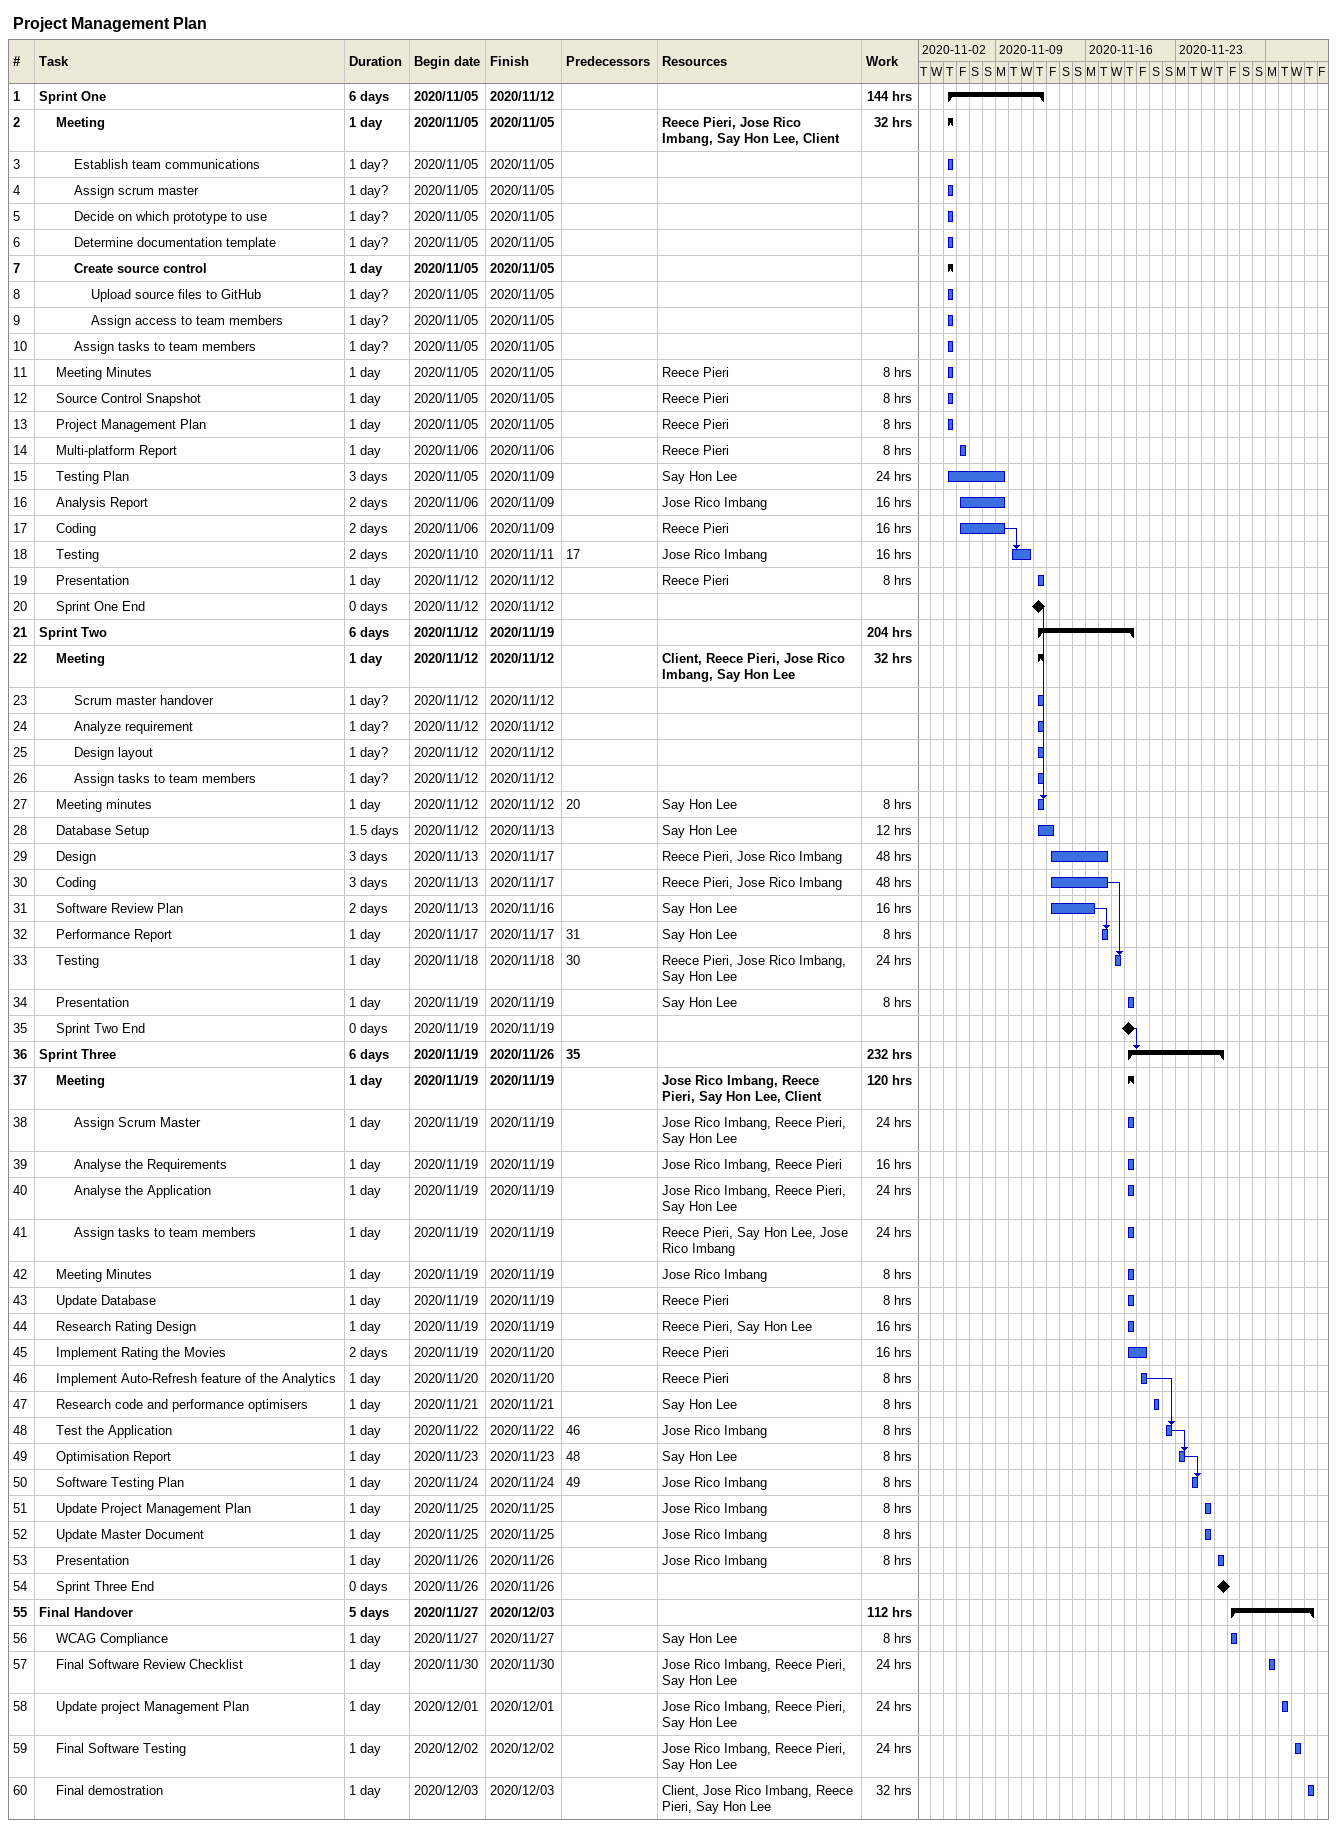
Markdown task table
Project Management Plan

| ID | Level | Task | Duration | Start | Finish | Predecessors | Resources | Work (h) |
|---|---|---|---|---|---|---|---|---|
| 1 | 1 | **Sprint One** | 6d | 2020-11-05 | 2020-11-12 |  |  | 144 |
| 2 | 2 | **Meeting** | 1d | 2020-11-05 | 2020-11-05 |  | Reece Pieri, Jose Rico Imbang, Say Hon Lee, Client | 32 |
| 3 | 3 | Establish team communications | 1d? | 2020-11-05 | 2020-11-05 |  |  |  |
| 4 | 3 | Assign scrum master | 1d? | 2020-11-05 | 2020-11-05 |  |  |  |
| 5 | 3 | Decide on which prototype to use | 1d? | 2020-11-05 | 2020-11-05 |  |  |  |
| 6 | 3 | Determine documentation template | 1d? | 2020-11-05 | 2020-11-05 |  |  |  |
| 7 | 3 | **Create source control** | 1d | 2020-11-05 | 2020-11-05 |  |  |  |
| 8 | 4 | Upload source files to GitHub | 1d? | 2020-11-05 | 2020-11-05 |  |  |  |
| 9 | 4 | Assign access to team members | 1d? | 2020-11-05 | 2020-11-05 |  |  |  |
| 10 | 3 | Assign tasks to team members | 1d? | 2020-11-05 | 2020-11-05 |  |  |  |
| 11 | 2 | Meeting Minutes | 1d | 2020-11-05 | 2020-11-05 |  | Reece Pieri | 8 |
| 12 | 2 | Source Control Snapshot | 1d | 2020-11-05 | 2020-11-05 |  | Reece Pieri | 8 |
| 13 | 2 | Project Management Plan | 1d | 2020-11-05 | 2020-11-05 |  | Reece Pieri | 8 |
| 14 | 2 | Multi-platform Report | 1d | 2020-11-06 | 2020-11-06 |  | Reece Pieri | 8 |
| 15 | 2 | Testing Plan | 3d | 2020-11-05 | 2020-11-09 |  | Say Hon Lee | 24 |
| 16 | 2 | Analysis Report | 2d | 2020-11-06 | 2020-11-09 |  | Jose Rico Imbang | 16 |
| 17 | 2 | Coding | 2d | 2020-11-06 | 2020-11-09 |  | Reece Pieri | 16 |
| 18 | 2 | Testing | 2d | 2020-11-10 | 2020-11-11 | 17 | Jose Rico Imbang | 16 |
| 19 | 2 | Presentation | 1d | 2020-11-12 | 2020-11-12 |  | Reece Pieri | 8 |
| 20 | 2 | Sprint One End | 0d | 2020-11-12 | 2020-11-12 |  |  |  |
| 21 | 1 | **Sprint Two** | 6d | 2020-11-12 | 2020-11-19 |  |  | 204 |
| 22 | 2 | **Meeting** | 1d | 2020-11-12 | 2020-11-12 |  | Client, Reece Pieri, Jose Rico Imbang, Say Hon Lee | 32 |
| 23 | 3 | Scrum master handover | 1d? | 2020-11-12 | 2020-11-12 |  |  |  |
| 24 | 3 | Analyze requirement | 1d? | 2020-11-12 | 2020-11-12 |  |  |  |
| 25 | 3 | Design layout | 1d? | 2020-11-12 | 2020-11-12 |  |  |  |
| 26 | 3 | Assign tasks to team members | 1d? | 2020-11-12 | 2020-11-12 |  |  |  |
| 27 | 2 | Meeting minutes | 1d | 2020-11-12 | 2020-11-12 | 20 | Say Hon Lee | 8 |
| 28 | 2 | Database Setup | 1.5d | 2020-11-12 | 2020-11-13 |  | Say Hon Lee | 12 |
| 29 | 2 | Design | 3d | 2020-11-13 | 2020-11-17 |  | Reece Pieri, Jose Rico Imbang | 48 |
| 30 | 2 | Coding | 3d | 2020-11-13 | 2020-11-17 |  | Reece Pieri, Jose Rico Imbang | 48 |
| 31 | 2 | Software Review Plan | 2d | 2020-11-13 | 2020-11-16 |  | Say Hon Lee | 16 |
| 32 | 2 | Performance Report | 1d | 2020-11-17 | 2020-11-17 | 31 | Say Hon Lee | 8 |
| 33 | 2 | Testing | 1d | 2020-11-18 | 2020-11-18 | 30 | Reece Pieri, Jose Rico Imbang, Say Hon Lee | 24 |
| 34 | 2 | Presentation | 1d | 2020-11-19 | 2020-11-19 |  | Say Hon Lee | 8 |
| 35 | 2 | Sprint Two End | 0d | 2020-11-19 | 2020-11-19 |  |  |  |
| 36 | 1 | **Sprint Three** | 6d | 2020-11-19 | 2020-11-26 | 35 |  | 232 |
| 37 | 2 | **Meeting** | 1d | 2020-11-19 | 2020-11-19 |  | Jose Rico Imbang, Reece Pieri, Say Hon Lee, Client | 120 |
| 38 | 3 | Assign Scrum Master | 1d | 2020-11-19 | 2020-11-19 |  | Jose Rico Imbang, Reece Pieri, Say Hon Lee | 24 |
| 39 | 3 | Analyse the Requirements | 1d | 2020-11-19 | 2020-11-19 |  | Jose Rico Imbang, Reece Pieri | 16 |
| 40 | 3 | Analyse the Application | 1d | 2020-11-19 | 2020-11-19 |  | Jose Rico Imbang, Reece Pieri, Say Hon Lee | 24 |
| 41 | 3 | Assign tasks to team members | 1d | 2020-11-19 | 2020-11-19 |  | Reece Pieri, Say Hon Lee, Jose Rico Imbang | 24 |
| 42 | 2 | Meeting Minutes | 1d | 2020-11-19 | 2020-11-19 |  | Jose Rico Imbang | 8 |
| 43 | 2 | Update Database | 1d | 2020-11-19 | 2020-11-19 |  | Reece Pieri | 8 |
| 44 | 2 | Research Rating Design | 1d | 2020-11-19 | 2020-11-19 |  | Reece Pieri, Say Hon Lee | 16 |
| 45 | 2 | Implement Rating the Movies | 2d | 2020-11-19 | 2020-11-20 |  | Reece Pieri | 16 |
| 46 | 2 | Implement Auto-Refresh feature of the Analytics | 1d | 2020-11-20 | 2020-11-20 |  | Reece Pieri | 8 |
| 47 | 2 | Research code and performance optimisers | 1d | 2020-11-21 | 2020-11-21 |  | Say Hon Lee | 8 |
| 48 | 2 | Test the Application | 1d | 2020-11-22 | 2020-11-22 | 46 | Jose Rico Imbang | 8 |
| 49 | 2 | Optimisation Report | 1d | 2020-11-23 | 2020-11-23 | 48 | Say Hon Lee | 8 |
| 50 | 2 | Software Testing Plan | 1d | 2020-11-24 | 2020-11-24 | 49 | Jose Rico Imbang | 8 |
| 51 | 2 | Update Project Management Plan | 1d | 2020-11-25 | 2020-11-25 |  | Jose Rico Imbang | 8 |
| 52 | 2 | Update Master Document | 1d | 2020-11-25 | 2020-11-25 |  | Jose Rico Imbang | 8 |
| 53 | 2 | Presentation | 1d | 2020-11-26 | 2020-11-26 |  | Jose Rico Imbang | 8 |
| 54 | 2 | Sprint Three End | 0d | 2020-11-26 | 2020-11-26 |  |  |  |
| 55 | 1 | **Final Handover** | 5d | 2020-11-27 | 2020-12-03 |  |  | 112 |
| 56 | 2 | WCAG Compliance | 1d | 2020-11-27 | 2020-11-27 |  | Say Hon Lee | 8 |
| 57 | 2 | Final Software Review Checklist | 1d | 2020-11-30 | 2020-11-30 |  | Jose Rico Imbang, Reece Pieri, Say Hon Lee | 24 |
| 58 | 2 | Update project Management Plan | 1d | 2020-12-01 | 2020-12-01 |  | Jose Rico Imbang, Reece Pieri, Say Hon Lee | 24 |
| 59 | 2 | Final Software Testing | 1d | 2020-12-02 | 2020-12-02 |  | Jose Rico Imbang, Reece Pieri, Say Hon Lee | 24 |
| 60 | 2 | Final demostration | 1d | 2020-12-03 | 2020-12-03 |  | Client, Jose Rico Imbang, Reece Pieri, Say Hon Lee | 32 |
